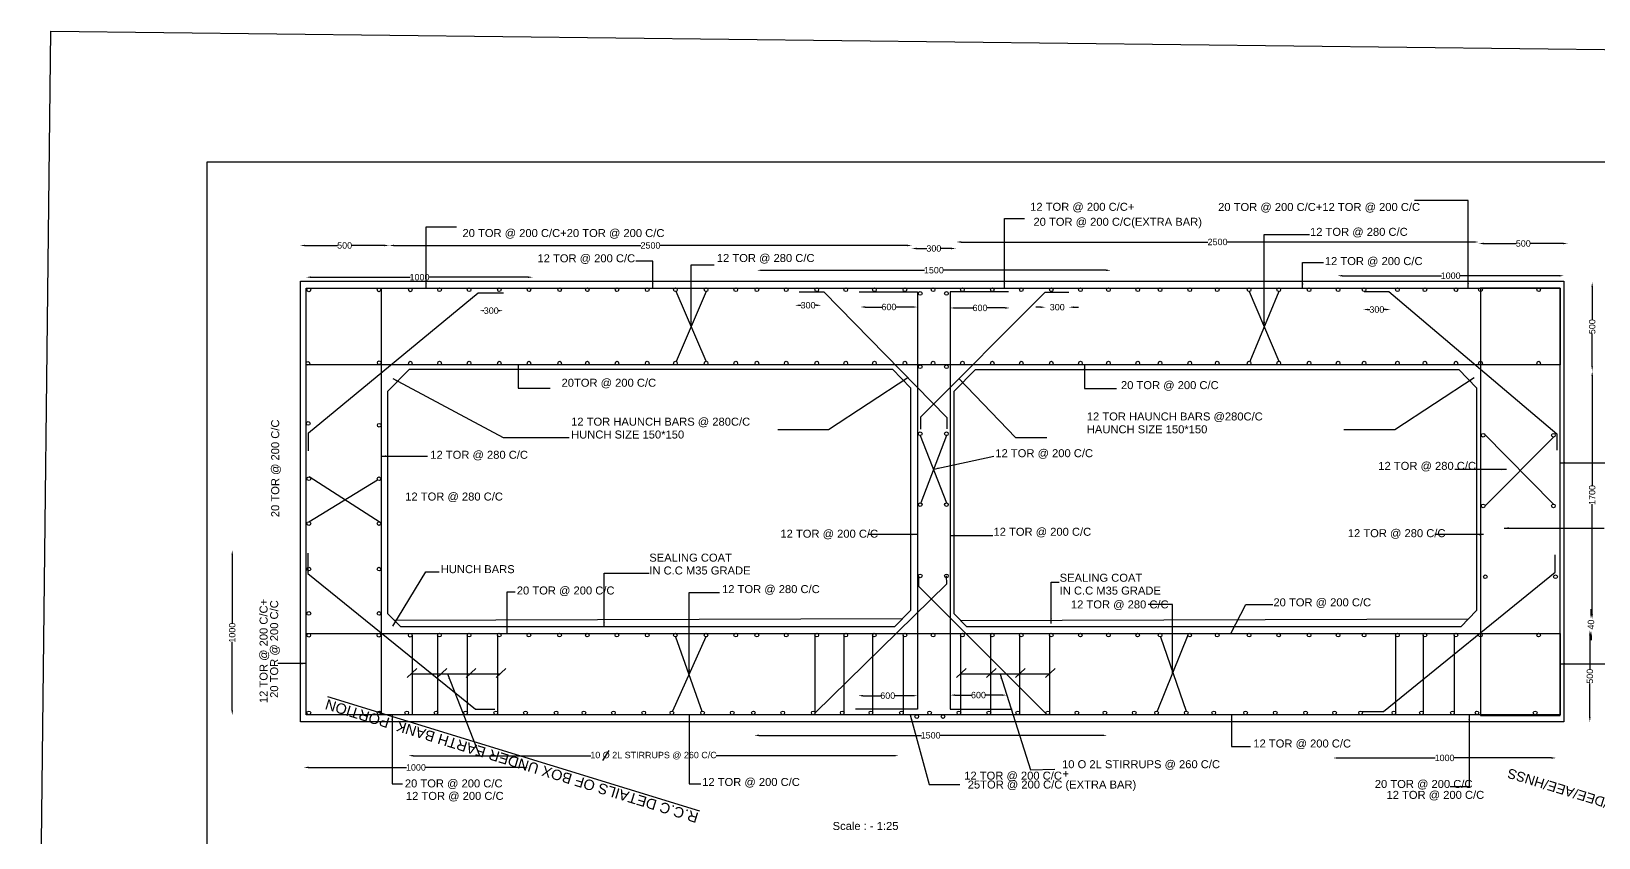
# Model space of a CAD drawing. Header units: millimetres. Extents: x 15950 to 31264, y 6093 to 16686.
# Drawn here: x 15950 to 25741, y 11645 to 16686 of the extents above; entities that cross this region are included whole.
import ezdxf

# ---------------------------------------------------------------- set-up
doc = ezdxf.new("R2010")
doc.units = ezdxf.units.MM
doc.header["$MEASUREMENT"] = 0
for name, color, linetype in [('DWG', 7, 'Continuous'), ('TEXT', 7, 'Continuous'), ('TXT @ 1', 7, 'Continuous')]:
    doc.layers.add(name, color=color, linetype=linetype)
doc.styles.add('Notes', font='arial.ttf', dxfattribs={"height": 0.1})
doc.styles.get("Standard").update_dxf_attribs({"font": 'arial.ttf'})
doc.dimstyles.new('Civil', dxfattribs={"dimtxt": 40, "dimasz": 30, "dimexe": 0.1, "dimexo": 0.0625, "dimgap": 0.09, "dimtad": 0, "dimdec": 0, "dimzin": 12, "dimdsep": 46, "dimtxsty": 'Standard', "dimcen": 0.1, "dimse1": 1, "dimse2": 1, "dimaunit": 1, "dimadec": 5, "dimazin": 2, "dimtfac": 1, "dimtdec": 0, "dimtofl": 0, "dimtmove": 0, "dimatfit": 3, "dimfxl": 1, "dimfrac": 1, "dimtolj": 1, "dimtzin": 0, "dimarcsym": 0})
picture_1 = doc.add_image_def('image1.jpg', size_in_pixel=(4808, 3296))

# ---------------------------------------------------------------- blocks, each defined once
blk = doc.blocks.new('*D49')
at = {"layer": 'Defpoints', "color": 0, "transparency": 16777216}
for p in [(17628.4, 15345.3), (18185.7, 15347), (18185.7, 15345.3)]:
    blk.add_point(p, dxfattribs=at)
at = {"layer": 'TEXT', "color": 0, "lineweight": -2, "transparency": 16777216}
for p, q in [((17658.4, 15347), (17862.8, 15347)), ((18155.7, 15347), (17951.2, 15347))]:
    blk.add_line(p, q, dxfattribs=at)
at = {"layer": 'TEXT', "color": 0, "transparency": 16777216}
for points in [[(17658.4, 15352), (17658.4, 15342), (17628.4, 15347)], [(18155.7, 15352), (18155.7, 15342), (18185.7, 15347)]]:
    blk.add_solid(points, dxfattribs=at)
at = {"layer": 'TEXT', "color": 0, "transparency": 16777216, "insert": (17907, 15347), "char_height": 40, "attachment_point": 5}
blk.add_mtext('\\A1;500', dxfattribs=at)
blk = doc.blocks.new('*D50')
at = {"layer": 'Defpoints', "color": 0, "transparency": 16777216}
for p in [(18185.7, 15329.3), (21450, 15347), (21450, 15329.3)]:
    blk.add_point(p, dxfattribs=at)
at = {"layer": 'TEXT', "color": 0, "lineweight": -2, "transparency": 16777216}
for p, q in [((18215.7, 15347), (19757.7, 15347)), ((21420, 15347), (19877.9, 15347))]:
    blk.add_line(p, q, dxfattribs=at)
at = {"layer": 'TEXT', "color": 0, "transparency": 16777216}
for points in [[(18215.7, 15352), (18215.7, 15342), (18185.7, 15347)], [(21420, 15352), (21420, 15342), (21450, 15347)]]:
    blk.add_solid(points, dxfattribs=at)
at = {"layer": 'TEXT', "color": 0, "transparency": 16777216, "insert": (19817.8, 15347), "char_height": 40, "attachment_point": 5}
blk.add_mtext('\\A1;2500', dxfattribs=at)
blk = doc.blocks.new('*D51')
at = {"layer": 'Defpoints', "color": 0, "transparency": 16777216}
for p in [(20482.6, 15197.3), (22693.7, 15197.3), (22693.7, 15191.9)]:
    blk.add_point(p, dxfattribs=at)
at = {"layer": 'TEXT', "color": 0, "lineweight": -2, "transparency": 16777216}
for p, q in [((20512.6, 15191.9), (21530.3, 15191.9)), ((22663.7, 15191.9), (21646, 15191.9))]:
    blk.add_line(p, q, dxfattribs=at)
at = {"layer": 'TEXT', "color": 0, "transparency": 16777216}
for points in [[(20512.6, 15196.9), (20512.6, 15186.9), (20482.6, 15191.9)], [(22663.7, 15196.9), (22663.7, 15186.9), (22693.7, 15191.9)]]:
    blk.add_solid(points, dxfattribs=at)
at = {"layer": 'TEXT', "color": 0, "transparency": 16777216, "insert": (21588.2, 15191.9), "char_height": 40, "attachment_point": 5}
blk.add_mtext('\\A1;1500', dxfattribs=at)
blk = doc.blocks.new('*D52')
at = {"layer": 'Defpoints', "color": 0, "transparency": 16777216}
for p in [(21450, 15329.3), (21726.1, 15329.3), (21726.1, 15328.1)]:
    blk.add_point(p, dxfattribs=at)
at = {"layer": 'TEXT', "color": 0, "lineweight": -2, "transparency": 16777216}
for p, q in [((21480, 15328.1), (21543.8, 15328.1)), ((21696.1, 15328.1), (21632.2, 15328.1))]:
    blk.add_line(p, q, dxfattribs=at)
at = {"layer": 'TEXT', "color": 0, "transparency": 16777216}
for points in [[(21480, 15333.1), (21480, 15323.1), (21450, 15328.1)], [(21696.1, 15333.1), (21696.1, 15323.1), (21726.1, 15328.1)]]:
    blk.add_solid(points, dxfattribs=at)
at = {"layer": 'TEXT', "color": 0, "transparency": 16777216, "insert": (21588, 15328.1), "char_height": 40, "attachment_point": 5}
blk.add_mtext('\\A1;300', dxfattribs=at)
blk = doc.blocks.new('*D53')
at = {"layer": 'Defpoints', "color": 0, "transparency": 16777216}
for p in [(21728.8, 15327.6), (24992, 15368.6), (24992, 15327.6)]:
    blk.add_point(p, dxfattribs=at)
at = {"layer": 'TEXT', "color": 0, "lineweight": -2, "transparency": 16777216}
for p, q in [((21758.8, 15368.6), (23300.3, 15368.6)), ((24962, 15368.6), (23420.5, 15368.6))]:
    blk.add_line(p, q, dxfattribs=at)
at = {"layer": 'TEXT', "color": 0, "transparency": 16777216}
for points in [[(21758.8, 15373.6), (21758.8, 15363.6), (21728.8, 15368.6)], [(24962, 15373.6), (24962, 15363.6), (24992, 15368.6)]]:
    blk.add_solid(points, dxfattribs=at)
at = {"layer": 'TEXT', "color": 0, "transparency": 16777216, "insert": (23360.4, 15368.6), "char_height": 40, "attachment_point": 5}
blk.add_mtext('\\A1;2500', dxfattribs=at)
blk = doc.blocks.new('*D54')
at = {"layer": 'Defpoints', "color": 0, "transparency": 16777216}
for p in [(24992, 15368.6), (25548.4, 15368.6), (25548.4, 15359.3)]:
    blk.add_point(p, dxfattribs=at)
at = {"layer": 'TEXT', "color": 0, "lineweight": -2, "transparency": 16777216}
for p, q in [((25022, 15359.3), (25226, 15359.3)), ((25518.4, 15359.3), (25314.4, 15359.3))]:
    blk.add_line(p, q, dxfattribs=at)
at = {"layer": 'TEXT', "color": 0, "transparency": 16777216}
for points in [[(25022, 15364.3), (25022, 15354.3), (24992, 15359.3)], [(25518.4, 15364.3), (25518.4, 15354.3), (25548.4, 15359.3)]]:
    blk.add_solid(points, dxfattribs=at)
at = {"layer": 'TEXT', "color": 0, "transparency": 16777216, "insert": (25270.2, 15359.3), "char_height": 40, "attachment_point": 5}
blk.add_mtext('\\A1;500', dxfattribs=at)
blk = doc.blocks.new('*D55')
at = {"layer": 'Defpoints', "color": 0, "transparency": 16777216}
for p in [(20720.5, 14974.4), (20884.8, 14974.4), (20884.8, 14973.1)]:
    blk.add_point(p, dxfattribs=at)
at = {"layer": 'TEXT', "color": 0, "lineweight": -2, "transparency": 16777216}
for p, q in [((20750.5, 14973.1), (20758.5, 14973.1)), ((20854.8, 14973.1), (20846.8, 14973.1))]:
    blk.add_line(p, q, dxfattribs=at)
at = {"layer": 'TEXT', "color": 0, "transparency": 16777216}
for points in [[(20750.5, 14978.1), (20750.5, 14968.1), (20720.5, 14973.1)], [(20854.8, 14978.1), (20854.8, 14968.1), (20884.8, 14973.1)]]:
    blk.add_solid(points, dxfattribs=at)
at = {"layer": 'TEXT', "color": 0, "transparency": 16777216, "insert": (20802.6, 14973.1), "char_height": 40, "attachment_point": 5}
blk.add_mtext('\\A1;300', dxfattribs=at)
blk = doc.blocks.new('*D56')
at = {"layer": 'Defpoints', "color": 0, "transparency": 16777216}
for p in [(21129, 14962.3), (21485.6, 14962.3), (21485.6, 14962.3)]:
    blk.add_point(p, dxfattribs=at)
at = {"layer": 'TEXT', "color": 0, "lineweight": -2, "transparency": 16777216}
for p, q in [((21159, 14962.3), (21263, 14962.3)), ((21455.6, 14962.3), (21351.6, 14962.3))]:
    blk.add_line(p, q, dxfattribs=at)
at = {"layer": 'TEXT', "color": 0, "transparency": 16777216}
for points in [[(21159, 14967.3), (21159, 14957.3), (21129, 14962.3)], [(21455.6, 14967.3), (21455.6, 14957.3), (21485.6, 14962.3)]]:
    blk.add_solid(points, dxfattribs=at)
at = {"layer": 'TEXT', "color": 0, "transparency": 16777216, "insert": (21307.3, 14962.3), "char_height": 40, "attachment_point": 5}
blk.add_mtext('\\A1;600', dxfattribs=at)
blk = doc.blocks.new('*D57')
at = {"layer": 'Defpoints', "color": 0, "transparency": 16777216}
for p in [(21690.4, 14957.5), (22062.7, 14957.5), (22062.7, 14956.3)]:
    blk.add_point(p, dxfattribs=at)
at = {"layer": 'TEXT', "color": 0, "lineweight": -2, "transparency": 16777216}
for p, q in [((21720.4, 14956.3), (21832.2, 14956.3)), ((22032.7, 14956.3), (21920.9, 14956.3))]:
    blk.add_line(p, q, dxfattribs=at)
at = {"layer": 'TEXT', "color": 0, "transparency": 16777216}
for points in [[(21720.4, 14961.3), (21720.4, 14951.3), (21690.4, 14956.3)], [(22032.7, 14961.3), (22032.7, 14951.3), (22062.7, 14956.3)]]:
    blk.add_solid(points, dxfattribs=at)
at = {"layer": 'TEXT', "color": 0, "transparency": 16777216, "insert": (21876.6, 14956.3), "char_height": 40, "attachment_point": 5}
blk.add_mtext('\\A1;600', dxfattribs=at)
blk = doc.blocks.new('*D58')
at = {"layer": 'Defpoints', "color": 0, "transparency": 16777216}
for p in [(22285.6, 14958.7), (22431.9, 14961.2), (22431.9, 14958.7)]:
    blk.add_point(p, dxfattribs=at)
at = {"layer": 'TEXT', "color": 0, "lineweight": -2, "transparency": 16777216}
for p, q in [((22255.6, 14961.2), (22225.6, 14961.2)), ((22461.9, 14961.2), (22491.9, 14961.2))]:
    blk.add_line(p, q, dxfattribs=at)
at = {"layer": 'TEXT', "color": 0, "transparency": 16777216}
for points in [[(22255.6, 14966.2), (22255.6, 14956.2), (22285.6, 14961.2)], [(22461.9, 14966.2), (22461.9, 14956.2), (22431.9, 14961.2)]]:
    blk.add_solid(points, dxfattribs=at)
at = {"layer": 'TEXT', "color": 0, "transparency": 16777216, "insert": (22358.8, 14961.2), "char_height": 40, "attachment_point": 5}
blk.add_mtext('\\A1;300', dxfattribs=at)
blk = doc.blocks.new('*D59')
at = {"layer": 'Defpoints', "color": 0, "transparency": 16777216}
for p in [(24270.5, 14949.7), (24440.5, 14949.7), (24440.5, 14946.6)]:
    blk.add_point(p, dxfattribs=at)
at = {"layer": 'TEXT', "color": 0, "lineweight": -2, "transparency": 16777216}
for p, q in [((24300.5, 14946.6), (24311.3, 14946.6)), ((24410.5, 14946.6), (24399.7, 14946.6))]:
    blk.add_line(p, q, dxfattribs=at)
at = {"layer": 'TEXT', "color": 0, "transparency": 16777216}
for points in [[(24300.5, 14951.6), (24300.5, 14941.6), (24270.5, 14946.6)], [(24410.5, 14951.6), (24410.5, 14941.6), (24440.5, 14946.6)]]:
    blk.add_solid(points, dxfattribs=at)
at = {"layer": 'TEXT', "color": 0, "transparency": 16777216, "insert": (24355.5, 14946.6), "char_height": 40, "attachment_point": 5}
blk.add_mtext('\\A1;300', dxfattribs=at)
blk = doc.blocks.new('*D60')
at = {"layer": 'Defpoints', "color": 0, "transparency": 16777216}
for p in [(24109.7, 15151.6), (25523.5, 15157.8), (25523.5, 15151.6)]:
    blk.add_point(p, dxfattribs=at)
at = {"layer": 'TEXT', "color": 0, "lineweight": -2, "transparency": 16777216}
for p, q in [((24139.7, 15157.8), (24758.7, 15157.8)), ((25493.5, 15157.8), (24874.5, 15157.8))]:
    blk.add_line(p, q, dxfattribs=at)
at = {"layer": 'TEXT', "color": 0, "transparency": 16777216}
for points in [[(24139.7, 15162.8), (24139.7, 15152.8), (24109.7, 15157.8)], [(25493.5, 15162.8), (25493.5, 15152.8), (25523.5, 15157.8)]]:
    blk.add_solid(points, dxfattribs=at)
at = {"layer": 'TEXT', "color": 0, "transparency": 16777216, "insert": (24816.6, 15157.8), "char_height": 40, "attachment_point": 5}
blk.add_mtext('\\A1;1000', dxfattribs=at)
blk = doc.blocks.new('*D61')
at = {"layer": 'Defpoints', "color": 0, "transparency": 16777216}
for p in [(25696.6, 15117.7), (25700.7, 15117.7), (25696.6, 14560.6)]:
    blk.add_point(p, dxfattribs=at)
at = {"layer": 'TEXT', "color": 0, "lineweight": -2, "transparency": 16777216}
for p, q in [((25700.7, 15087.7), (25700.7, 14883.4)), ((25700.7, 14590.6), (25700.7, 14794.9))]:
    blk.add_line(p, q, dxfattribs=at)
at = {"layer": 'TEXT', "color": 0, "transparency": 16777216}
for points in [[(25695.7, 15087.7), (25705.7, 15087.7), (25700.7, 15117.7)], [(25695.7, 14590.6), (25705.7, 14590.6), (25700.7, 14560.6)]]:
    blk.add_solid(points, dxfattribs=at)
at = {"layer": 'TEXT', "color": 0, "transparency": 16777216, "insert": (25700.7, 14839.2), "char_height": 40, "attachment_point": 5, "rotation": 90}
blk.add_mtext('\\A1;500', dxfattribs=at)
blk = doc.blocks.new('*D62')
at = {"layer": 'Defpoints', "color": 0, "transparency": 16777216}
for p in [(25700.7, 14560.6), (25700.7, 13014.2), (25700.7, 13014.2)]:
    blk.add_point(p, dxfattribs=at)
at = {"layer": 'TEXT', "color": 0, "lineweight": -2, "transparency": 16777216}
for p, q in [((25700.7, 14530.6), (25700.7, 13845.3)), ((25700.7, 13044.2), (25700.7, 13729.5))]:
    blk.add_line(p, q, dxfattribs=at)
at = {"layer": 'TEXT', "color": 0, "transparency": 16777216}
for points in [[(25695.7, 14530.6), (25705.7, 14530.6), (25700.7, 14560.6)], [(25695.7, 13044.2), (25705.7, 13044.2), (25700.7, 13014.2)]]:
    blk.add_solid(points, dxfattribs=at)
at = {"layer": 'TEXT', "color": 0, "transparency": 16777216, "insert": (25700.7, 13787.4), "char_height": 40, "attachment_point": 5, "rotation": 90}
blk.add_mtext('\\A1;1700', dxfattribs=at)
blk = doc.blocks.new('*D63')
at = {"layer": 'Defpoints', "color": 0, "transparency": 16777216}
for p in [(25693.3, 12940), (25700.7, 13014.2), (25700.7, 12940)]:
    blk.add_point(p, dxfattribs=at)
at = {"layer": 'TEXT', "color": 0, "lineweight": -2, "transparency": 16777216}
for p, q in [((25693.3, 13044.2), (25693.3, 13074.2)), ((25693.3, 12910), (25693.3, 12880))]:
    blk.add_line(p, q, dxfattribs=at)
at = {"layer": 'TEXT', "color": 0, "transparency": 16777216}
for points in [[(25688.3, 13044.2), (25698.3, 13044.2), (25693.3, 13014.2)], [(25688.3, 12910), (25698.3, 12910), (25693.3, 12940)]]:
    blk.add_solid(points, dxfattribs=at)
at = {"layer": 'TEXT', "color": 0, "transparency": 16777216, "insert": (25693.3, 12977.1), "char_height": 40, "attachment_point": 5, "rotation": 90}
blk.add_mtext('\\A1;40', dxfattribs=at)
blk = doc.blocks.new('*D64')
at = {"layer": 'Defpoints', "color": 0, "transparency": 16777216}
for p in [(25693.3, 12940), (25686.1, 12368.5), (25693.3, 12368.5)]:
    blk.add_point(p, dxfattribs=at)
at = {"layer": 'TEXT', "color": 0, "lineweight": -2, "transparency": 16777216}
for p, q in [((25686.1, 12910), (25686.1, 12698.4)), ((25686.1, 12398.5), (25686.1, 12610))]:
    blk.add_line(p, q, dxfattribs=at)
at = {"layer": 'TEXT', "color": 0, "transparency": 16777216}
for points in [[(25681.1, 12910), (25691.1, 12910), (25686.1, 12940)], [(25681.1, 12398.5), (25691.1, 12398.5), (25686.1, 12368.5)]]:
    blk.add_solid(points, dxfattribs=at)
at = {"layer": 'TEXT', "color": 0, "transparency": 16777216, "insert": (25686.1, 12654.2), "char_height": 40, "attachment_point": 5, "rotation": 90}
blk.add_mtext('\\A1;500', dxfattribs=at)
blk = doc.blocks.new('*D66')
at = {"layer": 'Defpoints', "color": 0, "transparency": 16777216}
for p in [(24081.6, 12150.8), (25475.7, 12150.8), (25475.7, 12143.5)]:
    blk.add_point(p, dxfattribs=at)
at = {"layer": 'TEXT', "color": 0, "lineweight": -2, "transparency": 16777216}
for p, q in [((24111.6, 12143.5), (24720.8, 12143.5)), ((25445.7, 12143.5), (24836.5, 12143.5))]:
    blk.add_line(p, q, dxfattribs=at)
at = {"layer": 'TEXT', "color": 0, "transparency": 16777216}
for points in [[(24111.6, 12148.5), (24111.6, 12138.5), (24081.6, 12143.5)], [(25445.7, 12148.5), (25445.7, 12138.5), (25475.7, 12143.5)]]:
    blk.add_solid(points, dxfattribs=at)
at = {"layer": 'TEXT', "color": 0, "transparency": 16777216, "insert": (24778.7, 12143.5), "char_height": 40, "attachment_point": 5}
blk.add_mtext('\\A1;1000', dxfattribs=at)
blk = doc.blocks.new('*D67')
at = {"layer": 'Defpoints', "color": 0, "transparency": 16777216}
for p in [(20465.7, 12289.2), (22670.2, 12289.2), (22670.2, 12284.8)]:
    blk.add_point(p, dxfattribs=at)
at = {"layer": 'TEXT', "color": 0, "lineweight": -2, "transparency": 16777216}
for p, q in [((20495.7, 12284.8), (21510.1, 12284.8)), ((22640.2, 12284.8), (21625.8, 12284.8))]:
    blk.add_line(p, q, dxfattribs=at)
at = {"layer": 'TEXT', "color": 0, "transparency": 16777216}
for points in [[(20495.7, 12289.8), (20495.7, 12279.8), (20465.7, 12284.8)], [(22640.2, 12289.8), (22640.2, 12279.8), (22670.2, 12284.8)]]:
    blk.add_solid(points, dxfattribs=at)
at = {"layer": 'TEXT', "color": 0, "transparency": 16777216, "insert": (21567.9, 12284.8), "char_height": 40, "attachment_point": 5}
blk.add_mtext('\\A1;1500', dxfattribs=at)
blk = doc.blocks.new('*D68')
at = {"layer": 'Defpoints', "color": 0, "transparency": 16777216}
for p in [(21114.5, 12532.8), (21485.6, 12532.8), (21485.6, 12532.8)]:
    blk.add_point(p, dxfattribs=at)
at = {"layer": 'TEXT', "color": 0, "lineweight": -2, "transparency": 16777216}
for p, q in [((21144.5, 12532.8), (21255.7, 12532.8)), ((21455.6, 12532.8), (21344.4, 12532.8))]:
    blk.add_line(p, q, dxfattribs=at)
at = {"layer": 'TEXT', "color": 0, "transparency": 16777216}
for points in [[(21144.5, 12537.8), (21144.5, 12527.8), (21114.5, 12532.8)], [(21455.6, 12537.8), (21455.6, 12527.8), (21485.6, 12532.8)]]:
    blk.add_solid(points, dxfattribs=at)
at = {"layer": 'TEXT', "color": 0, "transparency": 16777216, "insert": (21300, 12532.8), "char_height": 40, "attachment_point": 5}
blk.add_mtext('\\A1;600', dxfattribs=at)
blk = doc.blocks.new('*D69')
at = {"layer": 'Defpoints', "color": 0, "transparency": 16777216}
for p in [(21690.4, 12532.8), (22043.2, 12536.5), (22043.2, 12536.5)]:
    blk.add_point(p, dxfattribs=at)
at = {"layer": 'TEXT', "color": 0, "lineweight": -2, "transparency": 16777216}
for p, q in [((21720.4, 12536.5), (21822.5, 12536.5)), ((22013.2, 12536.5), (21911.1, 12536.5))]:
    blk.add_line(p, q, dxfattribs=at)
at = {"layer": 'TEXT', "color": 0, "transparency": 16777216}
for points in [[(21720.4, 12541.5), (21720.4, 12531.5), (21690.4, 12536.5)], [(22013.2, 12541.5), (22013.2, 12531.5), (22043.2, 12536.5)]]:
    blk.add_solid(points, dxfattribs=at)
at = {"layer": 'TEXT', "color": 0, "transparency": 16777216, "insert": (21866.8, 12536.5), "char_height": 40, "attachment_point": 5}
blk.add_mtext('\\A1;600', dxfattribs=at)
blk = doc.blocks.new('*D70')
at = {"layer": 'Defpoints', "color": 0, "transparency": 16777216}
for p in [(18305.8, 12154.8), (21367.9, 12157.9), (21367.9, 12154.8)]:
    blk.add_point(p, dxfattribs=at)
at = {"layer": 'TEXT', "color": 0, "lineweight": -2, "transparency": 16777216}
for p, q in [((18335.8, 12157.9), (19446.1, 12157.9)), ((21337.9, 12157.9), (20227.6, 12157.9))]:
    blk.add_line(p, q, dxfattribs=at)
at = {"layer": 'TEXT', "color": 0, "transparency": 16777216}
for points in [[(18335.8, 12162.9), (18335.8, 12152.9), (18305.8, 12157.9)], [(21337.9, 12162.9), (21337.9, 12152.9), (21367.9, 12157.9)]]:
    blk.add_solid(points, dxfattribs=at)
at = {"layer": 'TEXT', "color": 0, "transparency": 16777216, "insert": (19836.9, 12157.9), "char_height": 40, "attachment_point": 5}
blk.add_mtext('\\A1;10 O 2L STIRRUPS @ 260 C/C', dxfattribs=at)
blk = doc.blocks.new('*D71')
at = {"layer": 'Defpoints', "color": 0, "transparency": 16777216}
for p in [(17652.2, 12084.3), (17652.2, 12081.8), (19052.7, 12081.8)]:
    blk.add_point(p, dxfattribs=at)
at = {"layer": 'TEXT', "color": 0, "lineweight": -2, "transparency": 16777216}
for p, q in [((17682.2, 12084.3), (18294.6, 12084.3)), ((19022.7, 12084.3), (18410.3, 12084.3))]:
    blk.add_line(p, q, dxfattribs=at)
at = {"layer": 'TEXT', "color": 0, "transparency": 16777216}
for points in [[(17682.2, 12089.3), (17682.2, 12079.3), (17652.2, 12084.3)], [(19022.7, 12089.3), (19022.7, 12079.3), (19052.7, 12084.3)]]:
    blk.add_solid(points, dxfattribs=at)
at = {"layer": 'TEXT', "color": 0, "transparency": 16777216, "insert": (18352.5, 12084.3), "char_height": 40, "attachment_point": 5}
blk.add_mtext('\\A1;1000', dxfattribs=at)
blk = doc.blocks.new('*D72')
at = {"layer": 'Defpoints', "color": 0, "transparency": 16777216}
for p in [(17205.1, 13442.5), (17209.6, 13442.5), (17209.6, 12411)]:
    blk.add_point(p, dxfattribs=at)
at = {"layer": 'TEXT', "color": 0, "lineweight": -2, "transparency": 16777216}
for p, q in [((17205.1, 13412.5), (17205.1, 12984.6)), ((17205.1, 12441), (17205.1, 12868.9))]:
    blk.add_line(p, q, dxfattribs=at)
at = {"layer": 'TEXT', "color": 0, "transparency": 16777216}
for points in [[(17200.1, 13412.5), (17210.1, 13412.5), (17205.1, 13442.5)], [(17200.1, 12441), (17210.1, 12441), (17205.1, 12411)]]:
    blk.add_solid(points, dxfattribs=at)
at = {"layer": 'TEXT', "color": 0, "transparency": 16777216, "insert": (17205.1, 12926.7), "char_height": 40, "attachment_point": 5, "rotation": 90}
blk.add_mtext('\\A1;1000', dxfattribs=at)
blk = doc.blocks.new('*D73')
at = {"layer": 'Defpoints', "color": 0, "transparency": 16777216}
for p in [(18748.7, 14951.6), (18897.4, 14951.6), (18897.4, 14939.3)]:
    blk.add_point(p, dxfattribs=at)
at = {"layer": 'TEXT', "color": 0, "lineweight": -2, "transparency": 16777216}
for p, q in [((18778.7, 14939.3), (18778.8, 14939.3)), ((18867.4, 14939.3), (18867.2, 14939.3))]:
    blk.add_line(p, q, dxfattribs=at)
at = {"layer": 'TEXT', "color": 0, "transparency": 16777216}
for points in [[(18778.7, 14944.3), (18778.7, 14934.3), (18748.7, 14939.3)], [(18867.4, 14944.3), (18867.4, 14934.3), (18897.4, 14939.3)]]:
    blk.add_solid(points, dxfattribs=at)
at = {"layer": 'TEXT', "color": 0, "transparency": 16777216, "insert": (18823, 14939.3), "char_height": 40, "attachment_point": 5}
blk.add_mtext('\\A1;300', dxfattribs=at)
blk = doc.blocks.new('*D74')
at = {"layer": 'Defpoints', "color": 0, "transparency": 16777216}
for p in [(17666.6, 15148.8), (17666.6, 15145.4), (19083.2, 15145.4)]:
    blk.add_point(p, dxfattribs=at)
at = {"layer": 'TEXT', "color": 0, "lineweight": -2, "transparency": 16777216}
for p, q in [((17696.6, 15148.8), (18317, 15148.8)), ((19053.2, 15148.8), (18432.8, 15148.8))]:
    blk.add_line(p, q, dxfattribs=at)
at = {"layer": 'TEXT', "color": 0, "transparency": 16777216}
for points in [[(17696.6, 15153.8), (17696.6, 15143.8), (17666.6, 15148.8)], [(19053.2, 15153.8), (19053.2, 15143.8), (19083.2, 15148.8)]]:
    blk.add_solid(points, dxfattribs=at)
at = {"layer": 'TEXT', "color": 0, "transparency": 16777216, "insert": (18374.9, 15148.8), "char_height": 40, "attachment_point": 5}
blk.add_mtext('\\A1;1000', dxfattribs=at)

msp = doc.modelspace()

# ---------------------------------------------------------------- linework, layer by layer
at = {"layer": 'DWG'}
for points in [[(17632, 15123.5), (25523.5, 15123.5), (25523.5, 12368.5), (17632, 12368.5)], [(17666.5, 15081), (25500.5, 15081), (25500.5, 14600.5), (17666.5, 14600.5)], [(17666.5, 15081), (18135.5, 15081), (18135.5, 12412.5), (17666.5, 12412.5)], [(25500.5, 15081), (25003, 15081), (25003, 12408), (25500.5, 12408)], [(17666.5, 12922.5), (25500.5, 12921), (25500.5, 12413), (17666.5, 12413)]]:
    msp.add_lwpolyline(points, close=True, dxfattribs=at)
for points in [[(17682, 14064), (17682, 14176.5), (18741.5, 15051), (18899.5, 15051)], [(20164.9, 14623.5), (19978, 15059.4)], [(20165, 15058.5), (19978, 14622.6)], [(20746.6, 15058), (20900.6, 15058), (21669.2, 14270.7), (21669.2, 14200.7)], [(21122, 15057.9), (21485.6, 15057.9), (21485.6, 12449.5), (21098.4, 12449.5)], [(21506.1, 14198.8), (21506.1, 14275), (22283.6, 15054.8), (22432.1, 15054.8)], [(22054, 15057.9), (21690.4, 15057.9), (21690.4, 12449.5), (22077.6, 12449.5)], [(23557.5, 15058.5), (23742.5, 14623.5)], [(23742.5, 15058.5), (23561.9, 14622.6)], [(24276, 15058.5), (24429.9, 15058.5), (25480.4, 14168.6), (25480.4, 14067.2)], [(18177.4, 14436.4), (18311.7, 14573.1)], [(18311.7, 14573.1), (21330.3, 14573.1)], [(21330.3, 14573.1), (21441.5, 14457.3)], [(21714.4, 14435.8), (21848.8, 14572.4)], [(21848.8, 14572.4), (24867.3, 14572.4)], [(24867.3, 14572.4), (24978.5, 14456.6)], [(18177.4, 13044.9), (18177.4, 14436.4)], [(21441.5, 14457.3), (21441.5, 13065.8)], [(21714.4, 13044.2), (21714.4, 14435.8)], [(24978.5, 14456.6), (24978.5, 13065.1)], [(21503, 14158.4), (21667, 13738.4)], [(21667, 14158.4), (21507.1, 13737.6)], [(25023.4, 14171.5), (25458.5, 13730.5)], [(25458.5, 14149), (25031.5, 13719)], [(17683.5, 13620), (18112.2, 13883)], [(17685, 13903), (18130, 13616.5)], [(17676.5, 13423), (17676.5, 13297.5), (18725.5, 12449.5), (18844.5, 12449.5)], [(24260.9, 12434.7), (24396.7, 12434.7), (25469.9, 13304.9), (25469.9, 13412.4)], [(18177.4, 13044.9), (18257.9, 12964)], [(21342.1, 12964), (21441.5, 13065.8)], [(21714.4, 13044.2), (21794.9, 12963.4)], [(24879.1, 12963.4), (24978.5, 13065.1)], [(18217.6, 13004.5), (21391.8, 13014.9)], [(21342.1, 12964), (18257.9, 12964)], [(21754.7, 13003.8), (24928.8, 13014.2)], [(24879.1, 12963.4), (21794.9, 12963.4)], [(18328.7, 12910.9), (18328.7, 12413)], [(18488.2, 12911.3), (18488.2, 12413.5)], [(18673.2, 12911.4), (18673.2, 12413.5)], [(18861.7, 12911.4), (18861.7, 12413.5)], [(20164.1, 12899.9), (19956.2, 12436)], [(19973.2, 12899.9), (20139.1, 12436.3)], [(20844.7, 12911.4), (20844.7, 12413.5)], [(21026.2, 12911.4), (21026.2, 12413.5)], [(21204.7, 12911.4), (21204.7, 12413.5)], [(21395.7, 12911.4), (21395.7, 12413.5)], [(21754.7, 12911.4), (21754.7, 12413.5)], [(21941.7, 12911.4), (21941.7, 12413.5)], [(22122.7, 12911.4), (22122.7, 12413.5)], [(22310.2, 12911.4), (22310.2, 12413.5)], [(23174.7, 12911.4), (22983.8, 12436.2)], [(23002.9, 12900), (23164.5, 12437)], [(24472.2, 12911.4), (24472.2, 12413.5)], [(24644.2, 12911.4), (24644.2, 12413.5)], [(24838.2, 12911.4), (24838.2, 12413.5)]]:
    msp.add_lwpolyline(points, dxfattribs=at)
for centre in [(17683.5, 15069.5), (18122, 15069.5), (18317.5, 15069.5), (18500, 15070), (18685, 15070), (18873.5, 15070), (19059, 15070), (19250.5, 15070), (19423.5, 15070), (19608.5, 15070), (19797.5, 15070), (19973.5, 15070), (20165, 15070), (20350.5, 15070), (20482.5, 15070), (20666, 15070), (20856.5, 15070), (21038, 15070), (21216.5, 15070), (21407.5, 15070), (21583.5, 15070), (21766.5, 15070), (21953.5, 15070), (22134.5, 15070), (22322, 15070), (22503.5, 15070), (22679, 15070), (22861.5, 15070), (23001.5, 15070), (23186.5, 15070), (23358.5, 15070), (23557.5, 15070), (23742.5, 15070), (23932.5, 15070), (24113.5, 15070), (24276, 15070), (24484, 15070), (24656, 15070), (24850, 15070), (25003, 15070), (25366.5, 15070), (21503, 15047), (21667, 15047), (17678, 14609.5), (18123.5, 14614), (18317.5, 14611.5), (18500, 14612), (18685, 14612), (18873.5, 14612), (19059, 14612), (19250.5, 14612), (19423.5, 14612), (19608.5, 14612), (19797.5, 14612), (19973.5, 14612), (20165, 14612), (20350.5, 14612), (20482.5, 14612), (20666, 14612), (20856.5, 14612), (21038, 14612), (21216.5, 14612), (21407.5, 14612), (21503, 14589), (21583.5, 14612), (21667, 14589), (21766.5, 14612), (21953.5, 14612), (22134.5, 14612), (22322, 14612), (22503.5, 14612), (22679, 14612), (22861.5, 14612), (23001.5, 14612), (23186.5, 14612), (23358.5, 14612), (23557.5, 14612), (23742.5, 14612), (23932.5, 14612), (24113.5, 14612), (24276, 14612), (24484, 14612), (24656, 14612), (24850, 14612), (25003, 14612), (25366.5, 14612), (17679.5, 14234.5), (18123.5, 14223), (21503, 14169.9), (21667, 14169.9), (25020, 14160.5), (25458.5, 14160.5), (17683.5, 13889), (18122, 13889), (21503, 13726.9), (21667, 13726.9), (25020, 13719), (25458.5, 13719), (17683.5, 13608.5), (18122, 13608.5), (17683.5, 13324.5), (18122, 13324.5), (21503, 13281.4), (21667, 13281.4), (25033, 13276.5), (25471.5, 13276.5), (17683.5, 13047), (18122, 13047), (17683.1, 12911), (18121.6, 12911), (18317.2, 12910.9), (18499.7, 12911.4), (18684.7, 12911.4), (18873.2, 12911.4), (19058.7, 12911.4), (19250.2, 12911.4), (19423.2, 12911.4), (19608.2, 12911.4), (19797.2, 12911.4), (19973.2, 12911.4), (20164.7, 12911.4), (20350.2, 12911.4), (20482.2, 12911.4), (20665.7, 12911.4), (20856.2, 12911.4), (21037.7, 12911.4), (21216.2, 12911.4), (21407.2, 12911.4), (21583.2, 12911.4), (21766.2, 12911.4), (21953.2, 12911.4), (22134.2, 12911.4), (22321.7, 12911.4), (22503.2, 12911.4), (22678.7, 12911.4), (22861.2, 12911.4), (23001.2, 12911.4), (23186.2, 12911.4), (23358.2, 12911.4), (23557.2, 12911.4), (23742.2, 12911.4), (23932.2, 12911.4), (24113.2, 12911.4), (24275.7, 12911.4), (24483.7, 12911.4), (24655.7, 12911.4), (24849.7, 12911.4), (25002.7, 12911.4), (25366.2, 12911.4), (17683.5, 12425), (18122, 12425), (18295.5, 12425), (18478, 12425.5), (18663, 12425.5), (18851.5, 12425.5), (19037, 12425.5), (19228.5, 12425.5), (19401.5, 12425.5), (19586.5, 12425.5), (19775.5, 12425.5), (19951.5, 12425.5), (20143, 12425.5), (20328.5, 12425.5), (20460.5, 12425.5), (20644, 12425.5), (20834.5, 12425.5), (21016, 12425.5), (21194.5, 12425.5), (21385.5, 12425.5), (21561.5, 12425.5), (21744.5, 12425.5), (21931.5, 12425.5), (22112.5, 12425.5), (22300, 12425.5), (22481.5, 12425.5), (22657, 12425.5), (22839.5, 12425.5), (22979.5, 12425.5), (23164.5, 12425.5), (23336.5, 12425.5), (23535.5, 12425.5), (23720.5, 12425.5), (23910.5, 12425.5), (24091.5, 12425.5), (24254, 12425.5), (24462, 12425.5), (24634, 12425.5), (24828, 12425.5), (24981, 12425.5), (25344.5, 12425.5), (21481, 12402.5), (21645, 12402.5)]:
    msp.add_circle(centre, 11.5, dxfattribs=at)
at = {"layer": 'TEXT'}
msp.add_lwpolyline([(17048.1, 15870.5), (29854.1, 15870.5), (29854.1, 6896.7), (17048.1, 6896.7)], close=True, dxfattribs=at)
for points in [[(20846, 12425.5), (21669.6, 13231.3), (21667, 13281.4)], [(21491.5, 13281.4), (21491.5, 13218.1), (22291.9, 12417.4)], [(18358.6, 12702.8), (18298.8, 12647)], [(18323, 12670.1), (18878.5, 12670.1)], [(18545, 12702.8), (18485.2, 12647)], [(18726, 12702.8), (18666.2, 12647)], [(18913.5, 12702.8), (18853.7, 12647)], [(21790.3, 12702.8), (21730.5, 12647)], [(21754.7, 12670.1), (22310.2, 12670.1)], [(21976.7, 12702.8), (21916.9, 12647)], [(22157.7, 12702.8), (22097.9, 12647)], [(22345.2, 12702.8), (22285.4, 12647)], [(19558.2, 12190.1), (19517.2, 12127.6)]]:
    msp.add_lwpolyline(points, dxfattribs=at)

# ---------------------------------------------------------------- texts
for s, p in [('12 TOR @ 200 C/C+', (22189.6, 15563.7)), ('20 TOR @ 200 C/C+12 TOR @ 200 C/C', (23363.9, 15562.5)), ('20 TOR @ 200 C/C(EXTRA BAR)', (22210.2, 15470)), ('20 TOR @ 200 C/C+20 TOR @ 200 C/C', (18643.3, 15399.6)), ('12 TOR @ 280 C/C', (23938, 15407.1)), ('12 TOR @ 200 C/C', (19111.7, 15241.8)), ('12 TOR @ 280 C/C', (20232.2, 15243.6)), ('12 TOR @ 200 C/C', (24030.5, 15224.4)), ('20TOR @ 200 C/C', (19262.1, 14464)), ('20 TOR @ 200 C/C', (22757, 14449.1)), ('12 TOR HAUNCH BARS @280C/C', (22543.5, 14253.2)), ('12 TOR HAUNCH BARS @ 280C/C', (19321.9, 14220.6)), ('HAUNCH SIZE 150*150', (22543.5, 14172.9)), ('HUNCH SIZE 150*150', (19321.9, 14140.3)), ('12 TOR @ 280 C/C', (18442.2, 14013.7)), ('12 TOR @ 200 C/C', (21972.2, 14023.5)), ('12 TOR @ 280 C/C', (24364.6, 13944.3)), ('12 TOR @ 280 C/C', (18285.7, 13752.6)), ('12 TOR @ 200 C/C', (20629.4, 13520.4)), ('12 TOR @ 200 C/C', (21960.6, 13532.4)), ('12 TOR @ 280 C/C', (24173.9, 13523.7)), ('SEALING COAT ', (19810.3, 13370.8)), ('HUNCH BARS', (18507.7, 13298.7)), ('IN C.C M35 GRADE', (19810.3, 13290.5)), ('20 TOR @ 200 C/C', (18982.7, 13165.4)), ('12 TOR @ 280 C/C', (20264.8, 13174)), ('SEALING COAT', (22373.9, 13245.1)), ('IN C.C M35 GRADE', (22373.9, 13164.8)), ('12 TOR @ 280 C/C', (22444.4, 13078.4)), ('20 TOR @ 200 C/C', (23709.4, 13091.3)), ('12 TOR @ 200 C/C', (23584, 12209)), ('12 TOR @ 200 C/C', (21777.8, 12008)), ('10 O 2L STIRRUPS @ 260 C/C', (22388.8, 12079.5)), ('+', (22391.8, 12019.7)), ('20 TOR @ 200 C/C', (18283.3, 11959.6)), ('12 TOR @ 200 C/C', (20140.7, 11968.4)), ('25TOR @ 200 C/C (EXTRA BAR)', (21799.7, 11952.5)), ('20 TOR @ 200 C/C', (24342.7, 11956.1)), ('12 TOR @ 200 C/C', (18290, 11881.4)), ('12 TOR @ 200 C/C', (24415.8, 11887.8)), ('Scale : - 1:25', (20955.6, 11693.5))]:
    msp.add_text(s, height=50, dxfattribs=at).set_placement(p)
for s, p in [('20 TOR @ 200 C/C', (17498.3, 13648.7)), ('12 TOR @ 200 C/C+', (17425.8, 12486.7)), ('20 TOR @ 200 C/C', (17491.9, 12519.1))]:
    msp.add_text(s, height=50, rotation=90, dxfattribs=at).set_placement(p)
at = {"layer": 'TXT @ 1', "style": 'Notes'}
for s, height, p in [('%%UR.C.C DETAILS OF BOX UNDER EARTH BANK  PORTION', 64.851, (20122.8, 11798.3)), ('FILE NO. CE/CDO/SE/DC/EEIV/DEE/AEE/HNSS', 61.004, (26966.3, 11531.6))]:
    msp.add_text(s, height=height, rotation=162.91013, dxfattribs=at).set_placement(p)

# ---------------------------------------------------------------- dimensions: what is measured, and where the dimension line sits
at = {"layer": 'TEXT'}
for base, p1, p2, text, picture, middle in [((18185.7, 15347), (17628.4, 15345.3), (18185.7, 15345.3), '500', '*D49', (17907, 15347)), ((21450, 15347), (18185.7, 15329.3), (21450, 15329.3), '2500', '*D50', (19817.8, 15347)), ((24992, 15368.6), (21728.8, 15327.6), (24992, 15327.6), '2500', '*D53', (23360.4, 15368.6)), ((25548.4, 15359.3), (24992, 15368.6), (25548.4, 15368.6), '500', '*D54', (25270.2, 15359.3)), ((21726.1, 15328.1), (21450, 15329.3), (21726.1, 15329.3), '300', '*D52', (21588, 15328.1)), ((22693.7, 15191.9), (20482.6, 15197.3), (22693.7, 15197.3), '1500', '*D51', (21588.2, 15191.9)), ((25523.5, 15157.8), (24109.7, 15151.6), (25523.5, 15151.6), '1000', '*D60', (24816.6, 15157.8)), ((17666.6, 15148.8), (19083.2, 15145.4), (17666.6, 15145.4), '1000', '*D74', (18374.9, 15148.8)), ((20884.8, 14973.1), (20720.5, 14974.4), (20884.8, 14974.4), '300', '*D55', (20802.6, 14973.1)), ((21485.6, 14962.3), (21129, 14962.3), (21485.6, 14962.3), '600', '*D56', (21307.3, 14962.3)), ((22062.7, 14956.3), (21690.4, 14957.5), (22062.7, 14957.5), '600', '*D57', (21876.6, 14956.3)), ((22431.9, 14961.2), (22285.6, 14958.7), (22431.9, 14958.7), '300', '*D58', (22358.8, 14961.2)), ((18897.4, 14939.3), (18748.7, 14951.6), (18897.4, 14951.6), '300', '*D73', (18823, 14939.3)), ((24440.5, 14946.6), (24270.5, 14949.7), (24440.5, 14949.7), '300', '*D59', (24355.5, 14946.6)), ((21485.6, 12532.8), (21114.5, 12532.8), (21485.6, 12532.8), '600', '*D68', (21300, 12532.8)), ((22043.2, 12536.5), (21690.4, 12532.8), (22043.2, 12536.5), '600', '*D69', (21866.8, 12536.5)), ((21367.9, 12157.9), (18305.8, 12154.8), (21367.9, 12154.8), '10 O 2L STIRRUPS @ 260 C/C', '*D70', (19836.9, 12157.9)), ((22670.2, 12284.8), (20465.7, 12289.2), (22670.2, 12289.2), '1500', '*D67', (21567.9, 12284.8)), ((25475.7, 12143.5), (24081.6, 12150.8), (25475.7, 12150.8), '1000', '*D66', (24778.7, 12143.5)), ((17652.2, 12084.3), (19052.7, 12081.8), (17652.2, 12081.8), '1000', '*D71', (18352.5, 12084.3))]:
    dim = msp.add_linear_dim(base=base, p1=p1, p2=p2, text=text, dimstyle='Civil', dxfattribs=at)
    dim.commit()
    dim.dimension.update_dxf_attribs({"geometry": picture, "text_midpoint": middle})
for base, p1, p2, text, picture, middle in [((25700.7, 15117.7), (25696.6, 14560.6), (25696.6, 15117.7), '500', '*D61', (25700.7, 14839.2)), ((25700.7, 13014.2), (25700.7, 14560.6), (25700.7, 13014.2), '1700', '*D62', (25700.7, 13787.4)), ((17205.1, 13442.5), (17209.6, 12411), (17209.6, 13442.5), '1000', '*D72', (17205.1, 12926.7)), ((25686.1, 12368.5), (25693.3, 12940), (25693.3, 12368.5), '500', '*D64', (25686.1, 12654.2))]:
    dim = msp.add_linear_dim(base=base, p1=p1, p2=p2, angle=90, text=text, dimstyle='Civil', dxfattribs=at)
    dim.commit()
    dim.dimension.update_dxf_attribs({"geometry": picture, "text_midpoint": middle})
dim = msp.add_linear_dim(base=(25693.3, 12940), p1=(25700.7, 13014.2), p2=(25700.7, 12940), angle=90, text='40', dimstyle='Civil', dxfattribs=at)
dim.commit()
dim.dimension.update_dxf_attribs({"geometry": '*D63', "text_midpoint": (25693.3, 12977.1), "dimtype": 160})

# ---------------------------------------------------------------- pictures from other files: only their frames are drawn
image = msp.add_image(picture_1, insert=(15950, 6270.7), size_in_units=(15193.6, 10415.6), rotation=-0.66999, dxfattribs=dict(fade=30))
image.dxf.flags = 7

# ---------------------------------------------------------------- leaders
for points in [[(24926, 15081), (24926, 15628), (24590.7, 15628)], [(22028.9, 15081), (22028.9, 15515.9), (22154.7, 15515.9)], [(18416.2, 15081), (18416.2, 15463.7), (18605.5, 15463.7)], [(23652.2, 14840.6), (23652.2, 15415.9), (23935, 15415.9)], [(19832.1, 15081), (19832.1, 15248), (19726.2, 15248)], [(20071.7, 14841), (20071.7, 15226.5), (20216.4, 15226.5)], [(23891.7, 15081), (23891.7, 15240.5), (24022.5, 15240.5)], [(18991.9, 14600.5), (18991.9, 14454.4), (19191.9, 14454.4)], [(22528.9, 14599.8), (22528.9, 14453.8), (22728.9, 14453.8)], [(18207.5, 14515.2), (18898.1, 14146.6), (19310.3, 14146.6)], [(21425.8, 14520), (20930.6, 14194.7), (20612.6, 14194.7)], [(21744.5, 14514.5), (22097.6, 14145.9), (22292.9, 14145.9)], [(24962.8, 14519.3), (24467.6, 14194), (24149.7, 14194)], [(18135.5, 14030.2), (18424.8, 14030.2)], [(21587, 13948), (21961.9, 14029.5)], [(25165.7, 13947.2), (24842.4, 13947.2)], [(25500.5, 13988.3), (25786.4, 13988.3)], [(21485.6, 13540.8), (21179.7, 13540.8)], [(21690.4, 13535), (21956.4, 13535)], [(25022.6, 13540.1), (24716.8, 13540.1)], [(25150.7, 13580.8), (25775.4, 13580.8)], [(18207.6, 12967.9), (18413.9, 13306.4), (18498.1, 13306.4)], [(19528.2, 12964), (19528.2, 13297.7), (19810, 13297.7)], [(22320.5, 12983.5), (22320.5, 13243.1), (22370.9, 13243.1)], [(18921.5, 12922.3), (18921.5, 13181.9), (18971.9, 13181.9)], [(20060.1, 12667.9), (20060.1, 13177.8), (20250, 13177.8)], [(23079.2, 12673.8), (23079.2, 13103.2), (22927.8, 13103.2)], [(23442.9, 12921.4), (23537.7, 13102.6), (23706.5, 13102.6)], [(17666.5, 12733.4), (17490.8, 12733.4)], [(25500.5, 12732.4), (25820, 12732.4)], [(18549.8, 12668.6), (18749.5, 12160)], [(22001.7, 12666.8), (22191.9, 12070.4), (22344.5, 12072.6)], [(18204.3, 12413), (18204.3, 11981.3), (18268.3, 11981.3)], [(20060.1, 12413), (20060.1, 11981.6), (20132.4, 11981.6)], [(21440.2, 12413), (21558.8, 11977), (21750.8, 11977)], [(23447.8, 12413), (23447.8, 12214.5), (23566.4, 12214.5)], [(24932.2, 12413), (24932.2, 11963.6), (24812.8, 11963.6)]]:
    msp.add_leader(points, dimstyle='Civil', override={"dimgap": 0.09, "dimtad": 0}, dxfattribs=at)

doc.saveas('drawing.dxf')
